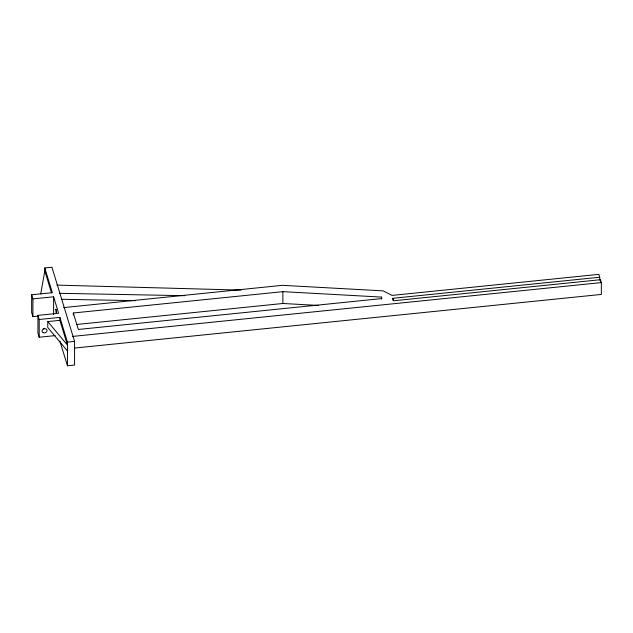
<?xml version="1.0" encoding="UTF-8"?>
<svg xmlns="http://www.w3.org/2000/svg" width="633" height="633" viewBox="0 0 633 633"><rect width="100%" height="100%" fill="white"/><g stroke="black" fill="none" stroke-linecap="round" stroke-linejoin="round"><path stroke-width="0.95" d="M40.718 293.981L44.793 270.916L44.793 267.957L51.93 267.237L74.567 341.377L74.567 365.043L67.438 365.763L59.89 341.052M38.55 316.073L32.908 316.65L31.65 312.528L31.65 294.78L52.341 292.675L44.793 267.957M31.65 294.78L32.908 298.903L53.599 296.798L58.632 313.272L37.94 315.376L37.94 333.124L39.199 337.239L55.19 335.617M63.68 307.598L282.437 285.325L383.266 290.879L392.001 295.413L598.834 274.358L599.712 277.238L599.712 280.197M73.325 312.987L282.872 291.655L381.477 297.083L381.928 298.562L78.357 329.461L73.325 312.987L73.325 314.957M37.94 315.376L39.199 319.499L59.89 317.386L67.438 342.105L67.438 365.763M47.76 321.58L59.89 320.345L67.438 345.064L47.76 321.58L47.76 327.498L67.438 350.975M76.276 324.515L282.872 303.484L318.375 305.438M392.887 300.264L392.887 298.293L599.712 277.238M74.457 348.063L601.35 294.424L601.35 282.595L600.472 279.707L393.639 300.762L392.887 298.293M72.486 336.432L601.35 282.595M67.438 342.105L74.567 341.377M59.375 293.308L184.749 295.698M61.354 299.267L135.391 300.675M56.851 285.111L241.062 290.12M44.793 270.916L51.502 292.889M600.472 279.707L600.472 281.685M381.477 297.083L381.477 299.053M282.872 291.655L282.872 303.484M59.89 317.386L59.89 320.345M53.599 296.798L53.599 314.538M39.199 319.499L39.199 337.239M32.908 298.903L32.908 316.65M44.539 328.329A2.532 2.041 -17 0 1 43.289 328.733M55.751 309.292C56.282 317.608 57.207 309.228 55.751 309.292M43.297 332.705A2.532 2.041 -17 0 0 47.048 330.529A2.532 2.041 -17 0 0 43.297 329.113A2.532 2.041 -17 0 0 43.297 332.705"/></g></svg>
